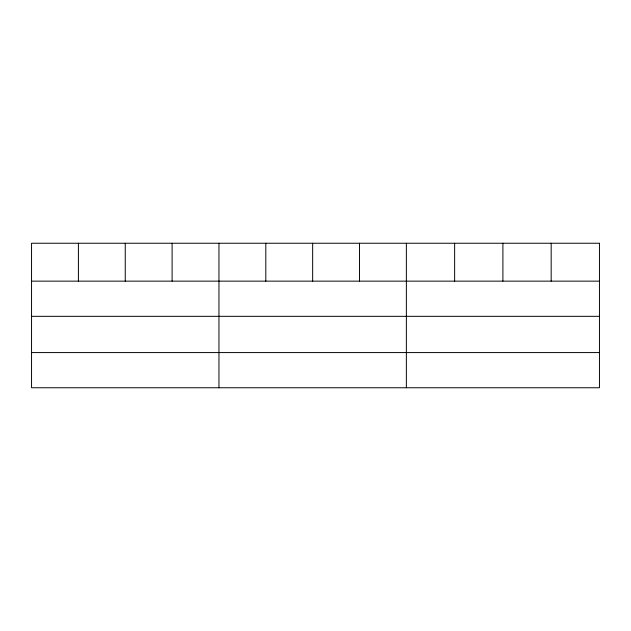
<?xml version="1.0" encoding="UTF-8"?>
<svg xmlns="http://www.w3.org/2000/svg" width="631" height="631" viewBox="0 0 631 631"><rect width="100%" height="100%" fill="white"/><g stroke="black" fill="none" stroke-linecap="round" stroke-linejoin="round"><path stroke-width="0.95" d="M31.55 281.142L599.45 281.142M31.55 316.328L599.45 316.328M31.55 352.579L599.45 352.579M551.178 243.243L551.178 281.142M502.907 243.243L502.907 281.142M454.635 243.243L454.635 281.142M406.364 243.243L406.364 387.757M359.512 243.243L359.512 281.142M312.66 243.243L312.66 281.142M265.809 243.243L265.809 281.142M218.957 243.243L218.957 387.757M172.105 243.243L172.105 281.142M125.254 243.243L125.254 281.142M78.402 243.243L78.402 281.142M599.45 243.243L31.55 243.243L31.55 387.757L599.45 387.757L599.45 243.243"/></g></svg>
